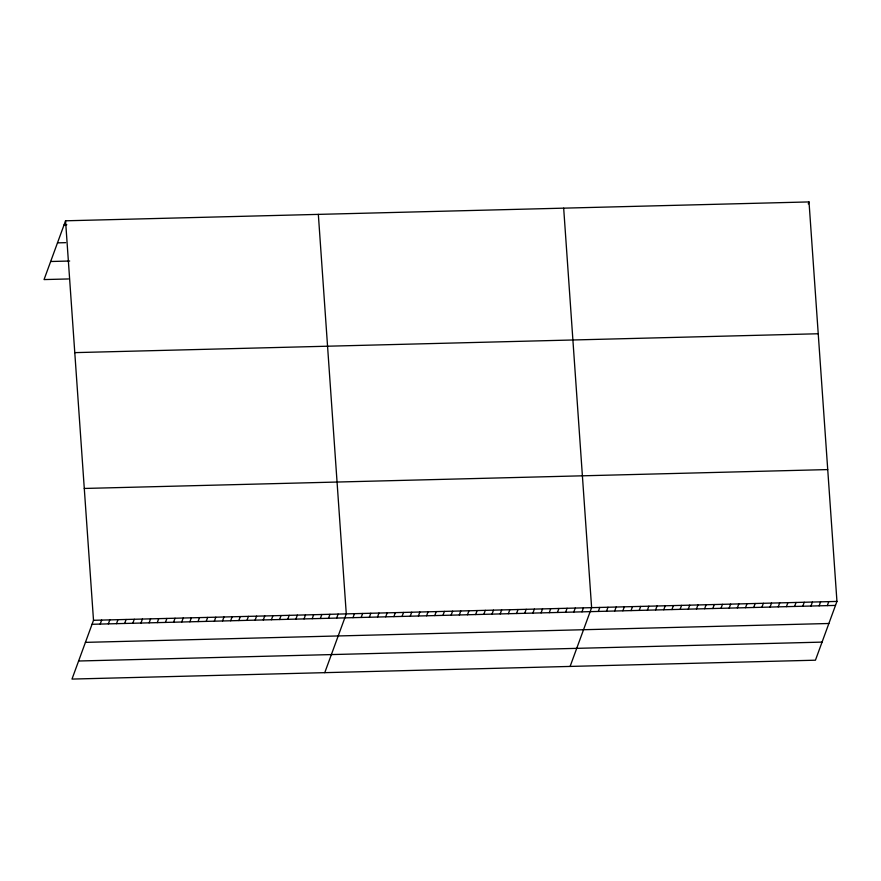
<?xml version="1.0" encoding="UTF-8"?>
<svg xmlns="http://www.w3.org/2000/svg" width="881" height="881" viewBox="0 0 881 881"><rect width="100%" height="100%" fill="white"/><g stroke="black" fill="none" stroke-linecap="round" stroke-linejoin="round"><path stroke-width="1.32" d="M65.557 220.801L93.507 620.301L71.989 679.075L815.443 660.199L836.95 601.426L809.011 201.925L65.557 220.801L44.05 279.574L68.509 278.958M100.192 624.089L101.656 620.092M108.352 623.88L109.806 619.883M116.501 623.671L117.966 619.673M124.662 623.462L126.115 619.475M132.811 623.252L134.275 619.266M140.96 623.054L142.425 619.057M149.12 622.845L150.585 618.847M157.27 622.636L158.734 618.638M165.43 622.427L166.883 618.44M173.579 622.217L175.044 618.231M181.739 622.019L183.193 618.022M189.889 621.81L191.353 617.812M198.038 621.601L199.502 617.603M206.198 621.391L207.663 617.405M214.347 621.182L215.812 617.196M222.508 620.984L223.961 616.986M230.657 620.775L232.121 616.777M238.817 620.565L240.271 616.568M246.966 620.356L248.431 616.37M255.116 620.147L256.58 616.16M263.276 619.949L264.74 615.951M271.425 619.739L272.89 615.742M279.585 619.53L281.039 615.533M287.735 619.321L289.199 615.334M295.895 619.112L297.349 615.125M304.044 618.914L305.509 614.916M312.193 618.704L313.658 614.707M320.354 618.495L321.818 614.498M328.503 618.286L329.968 614.299M336.663 618.077L338.117 614.09M324.759 672.666L346.277 613.881L318.338 214.38M352.995 617.669L354.448 613.672M361.166 617.46L362.631 613.462M369.348 617.251L370.813 613.253M377.52 617.041L378.984 613.044M385.702 616.832L387.166 612.846M393.884 616.623L395.338 612.636M402.055 616.425L403.52 612.427M410.238 616.215L411.702 612.218M418.409 616.006L419.874 612.009M426.591 615.797L428.056 611.799M434.774 615.588L436.227 611.601M442.945 615.379L444.409 611.392M451.127 615.169L452.592 611.183M459.309 614.971L460.763 610.973M467.481 614.762L468.945 610.764M475.663 614.553L477.117 610.555M483.834 614.343L485.299 610.346M492.016 614.134L493.481 610.148M500.199 613.925L501.652 609.938M508.37 613.716L509.835 609.729M516.552 613.517L518.006 609.52M524.724 613.308L526.188 609.311M532.906 613.099L534.371 609.101M541.088 612.89L542.542 608.892M549.259 612.68L550.724 608.694M557.442 612.471L558.895 608.485M565.613 612.262L567.078 608.275M573.795 612.064L575.26 608.066M581.978 611.855L583.431 607.857M570.106 666.432L591.614 607.648L563.675 208.147M598.331 611.436L599.785 607.438M606.502 611.227L607.967 607.24M614.685 611.018L616.149 607.031M622.867 610.808L624.321 606.822M631.038 610.61L632.503 606.613M639.221 610.401L640.685 606.403M647.392 610.192L648.857 606.194M655.574 609.982L657.039 605.985M808.273 203.918L809.011 201.925M663.756 609.773L665.21 605.787M671.928 609.564L673.392 605.577M680.11 609.355L681.575 605.368M688.281 609.156L689.746 605.159M696.464 608.947L697.928 604.95M704.646 608.738L706.099 604.74M712.817 608.529L714.282 604.531M720.999 608.319L722.464 604.333M729.171 608.11L730.635 604.124M737.353 607.901L738.818 603.914M745.535 607.703L746.989 603.705M753.707 607.494L755.171 603.496M761.889 607.284L763.353 603.287M770.06 607.075L771.525 603.078M778.242 606.866L779.707 602.879M786.425 606.657L787.878 602.67M794.596 606.458L796.061 602.461M802.778 606.249L804.243 602.252M810.949 606.04L812.414 602.042M819.132 605.831L820.596 601.833M827.314 605.621L828.768 601.624M64.104 224.787L66.813 224.721M57.485 242.87L65.635 242.66M50.669 261.503L69.687 261.018M74.786 352.631L818.229 333.756M84.279 488.459L827.733 469.584M93.507 620.301L836.95 601.426M92.042 624.288L835.485 605.412M85.424 642.37L828.867 623.495M78.607 661.003L822.05 642.117"/></g></svg>
